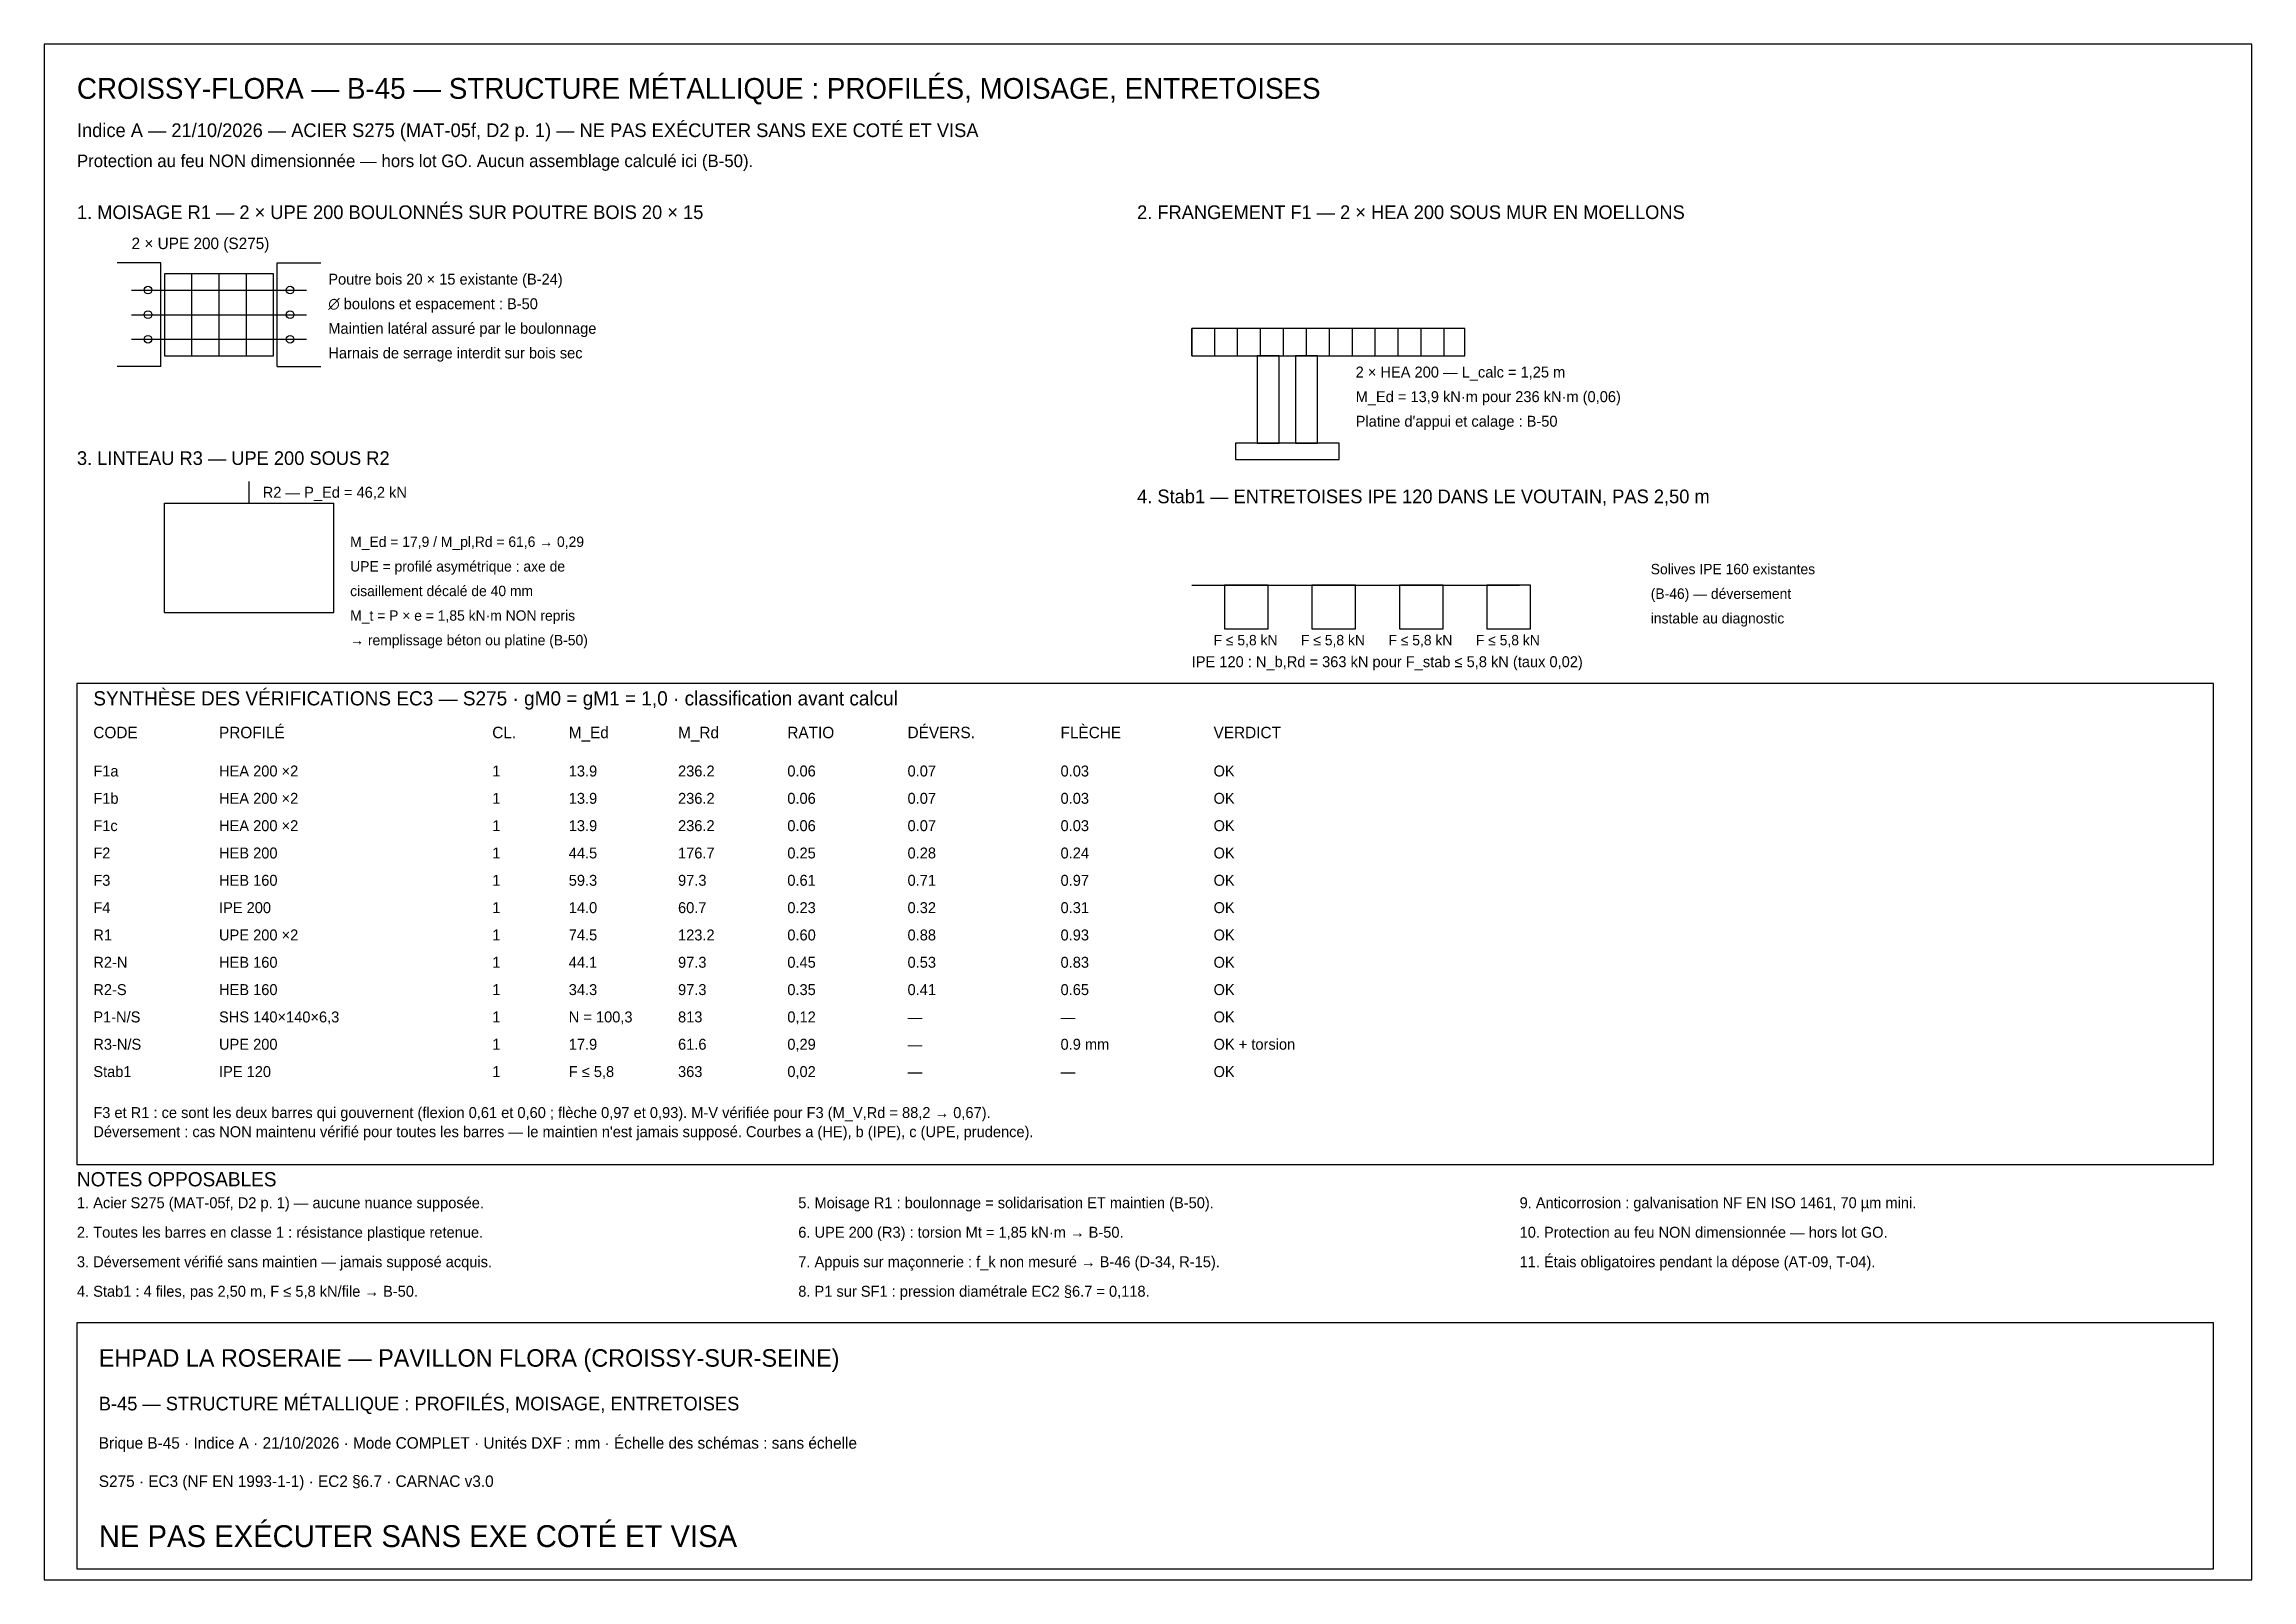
# Model space of a CAD drawing. Header units: metres. Extents: x 8 to 412, y 8 to 289.
import ezdxf

# ---------------------------------------------------------------- set-up
doc = ezdxf.new("R2010")
doc.units = ezdxf.units.M
for name, color, linetype in [('METAL-AXES', 1, 'Continuous'), ('METAL-CARTOUCHE', 7, 'Continuous'), ('METAL-COFFRAGE', 5, 'Continuous'), ('METAL-COTATION', 8, 'Continuous'), ('METAL-HABILLAGE-TEXTE', 7, 'Continuous'), ('METAL-PROFILES', 3, 'Continuous')]:
    doc.layers.add(name, color=color, linetype=linetype)

msp = doc.modelspace()

# ---------------------------------------------------------------- linework, layer by layer
at = {"layer": 'METAL-AXES'}
for p, q in [((24, 244), (56, 244)), ((24, 239.5), (56, 239.5)), ((24, 235), (56, 235)), ((45.5, 205), (45.5, 209))]:
    msp.add_line(p, q, dxfattribs=at)
for centre in [(27, 244), (53, 244), (27, 239.5), (53, 239.5), (27, 235), (53, 235)]:
    msp.add_circle(centre, 0.7, dxfattribs=at)
at = {"layer": 'METAL-CARTOUCHE'}
for points in [[(8, 8), (412, 8), (412, 289), (8, 289), (8, 8)], [(14, 84), (405, 84), (405, 172), (14, 172), (14, 84)], [(14, 10), (405, 10), (405, 55), (14, 55), (14, 10)]]:
    msp.add_lwpolyline(points, dxfattribs=at)
at = {"layer": 'METAL-COFFRAGE'}
for points in [[(30, 232), (50, 232), (50, 247), (30, 247), (30, 232)], [(218, 232), (268, 232), (268, 237), (218, 237), (218, 232)]]:
    msp.add_lwpolyline(points, dxfattribs=at)
at = {"layer": 'METAL-COTATION'}
for p, q in [((35, 232), (35, 247)), ((40, 232), (40, 247)), ((45, 232), (45, 247)), ((218, 232), (218, 237)), ((222.2, 232), (222.2, 237)), ((226.4, 232), (226.4, 237)), ((230.6, 232), (230.6, 237)), ((234.8, 232), (234.8, 237)), ((239, 232), (239, 237)), ((243.2, 232), (243.2, 237)), ((247.4, 232), (247.4, 237)), ((251.6, 232), (251.6, 237)), ((255.8, 232), (255.8, 237)), ((260, 232), (260, 237)), ((264.2, 232), (264.2, 237))]:
    msp.add_line(p, q, dxfattribs=at)
at = {"layer": 'METAL-PROFILES'}
for p, q in [((29.35, 249), (21.35, 249)), ((29.35, 230), (29.35, 249)), ((50.65, 230), (50.65, 249)), ((50.65, 249), (58.65, 249)), ((29.35, 230), (21.35, 230)), ((50.65, 230), (58.65, 230)), ((30, 205), (61, 205)), ((30, 185), (30, 205)), ((61, 185), (61, 205)), ((218, 190), (278, 190)), ((30, 185), (61, 185))]:
    msp.add_line(p, q, dxfattribs=at)
for points in [[(230, 216), (234, 216), (234, 232), (230, 232), (230, 216)], [(237, 216), (241, 216), (241, 232), (237, 232), (237, 216)], [(226, 213), (245, 213), (245, 216), (226, 216), (226, 213)], [(224, 182), (232, 182), (232, 190), (224, 190), (224, 182)], [(240, 182), (248, 182), (248, 190), (240, 190), (240, 182)], [(256, 182), (264, 182), (264, 190), (256, 190), (256, 182)], [(272, 182), (280, 182), (280, 190), (272, 190), (272, 182)]]:
    msp.add_lwpolyline(points, dxfattribs=at)

# ---------------------------------------------------------------- texts
at = {"layer": 'METAL-AXES'}
for s, height, p in [('CROISSY-FLORA — B-45 — STRUCTURE MÉTALLIQUE : PROFILÉS, MOISAGE, ENTRETOISES', 3.8, (14, 279)), ('Indice A — 21/10/2026 — ACIER S275 (MAT-05f, D2 p. 1) — NE PAS EXÉCUTER SANS EXE COTÉ ET VISA', 2.5, (14, 272)), ('1. MOISAGE R1 — 2 × UPE 200 BOULONNÉS SUR POUTRE BOIS 20 × 15', 2.5, (14, 257)), ('2. FRANGEMENT F1 — 2 × HEA 200 SOUS MUR EN MOELLONS', 2.5, (208, 257)), ('3. LINTEAU R3 — UPE 200 SOUS R2', 2.5, (14, 212)), ('R2 — P_Ed = 46,2 kN', 2, (48, 206)), ('4. Stab1 — ENTRETOISES IPE 120 DANS LE VOUTAIN, PAS 2,50 m', 2.5, (208, 205)), ('M_t = P × e = 1,85 kN·m NON repris', 1.9, (64, 183.5)), ('F ≤ 5,8 kN', 1.9, (222, 179)), ('F ≤ 5,8 kN', 1.9, (238, 179)), ('F ≤ 5,8 kN', 1.9, (254, 179)), ('F ≤ 5,8 kN', 1.9, (270, 179)), ('SYNTHÈSE DES VÉRIFICATIONS EC3 — S275 · gM0 = gM1 = 1,0 · classification avant calcul', 2.6, (17, 168)), ('CODE', 2.1, (17, 162)), ('PROFILÉ', 2.1, (40, 162)), ('CL.', 2.1, (90, 162)), ('M_Ed', 2.1, (104, 162)), ('M_Rd', 2.1, (124, 162)), ('RATIO', 2.1, (144, 162)), ('DÉVERS.', 2.1, (166, 162)), ('FLÈCHE', 2.1, (194, 162)), ('VERDICT', 2.1, (222, 162)), ('F3 et R1 : ce sont les deux barres qui gouvernent (flexion 0,61 et 0,60 ; flèche 0,97 et 0,93). M-V vérifiée pour F3 (M_V,Rd = 88,2 → 0,67).', 2, (17, 92.5)), ('NOTES OPPOSABLES', 2.6, (14, 80)), ('EHPAD LA ROSERAIE — PAVILLON FLORA (CROISSY-SUR-SEINE)', 3.2, (18, 47)), ('NE PAS EXÉCUTER SANS EXE COTÉ ET VISA', 4, (18, 14))]:
    msp.add_text(s, height=height, dxfattribs=at).set_placement(p)
at = {"layer": 'METAL-HABILLAGE-TEXTE'}
for s, height, p in [('Protection au feu NON dimensionnée — hors lot GO. Aucun assemblage calculé ici (B-50).', 2.3, (14, 266.5)), ('Poutre bois 20 × 15 existante (B-24)', 2, (60, 245)), ('∅ boulons et espacement : B-50', 2, (60, 240.5)), ('Maintien latéral assuré par le boulonnage', 2, (60, 236)), ('Harnais de serrage interdit sur bois sec', 2, (60, 231.5)), ('M_Ed = 13,9 kN·m pour 236 kN·m (0,06)', 2, (248, 223.5)), ("Platine d'appui et calage : B-50", 2, (248, 219)), ('M_Ed = 17,9 / M_pl,Rd = 61,6 → 0,29', 1.9, (64, 197)), ('UPE = profilé asymétrique : axe de', 1.9, (64, 192.5)), ('Solives IPE 160 existantes', 1.9, (302, 192)), ('cisaillement décalé de 40 mm', 1.9, (64, 188)), ('(B-46) — déversement', 1.9, (302, 187.5)), ('instable au diagnostic', 1.9, (302, 183)), ('→ remplissage béton ou platine (B-50)', 1.9, (64, 179)), ('F1a', 2, (17, 155)), ('HEA 200 ×2', 2, (40, 155)), ('1', 2, (90, 155)), ('13.9', 2, (104, 155)), ('236.2', 2, (124, 155)), ('0.06', 2, (144, 155)), ('0.07', 2, (166, 155)), ('0.03', 2, (194, 155)), ('OK', 2, (222, 155)), ('F1b', 2, (17, 150)), ('HEA 200 ×2', 2, (40, 150)), ('1', 2, (90, 150)), ('13.9', 2, (104, 150)), ('236.2', 2, (124, 150)), ('0.06', 2, (144, 150)), ('0.07', 2, (166, 150)), ('0.03', 2, (194, 150)), ('OK', 2, (222, 150)), ('F1c', 2, (17, 145)), ('HEA 200 ×2', 2, (40, 145)), ('1', 2, (90, 145)), ('13.9', 2, (104, 145)), ('236.2', 2, (124, 145)), ('0.06', 2, (144, 145)), ('0.07', 2, (166, 145)), ('0.03', 2, (194, 145)), ('OK', 2, (222, 145)), ('F2', 2, (17, 140)), ('HEB 200', 2, (40, 140)), ('1', 2, (90, 140)), ('44.5', 2, (104, 140)), ('176.7', 2, (124, 140)), ('0.25', 2, (144, 140)), ('0.28', 2, (166, 140)), ('0.24', 2, (194, 140)), ('OK', 2, (222, 140)), ('F3', 2, (17, 135)), ('HEB 160', 2, (40, 135)), ('1', 2, (90, 135)), ('59.3', 2, (104, 135)), ('97.3', 2, (124, 135)), ('0.61', 2, (144, 135)), ('0.71', 2, (166, 135)), ('0.97', 2, (194, 135)), ('OK', 2, (222, 135)), ('F4', 2, (17, 130)), ('IPE 200', 2, (40, 130)), ('1', 2, (90, 130)), ('14.0', 2, (104, 130)), ('60.7', 2, (124, 130)), ('0.23', 2, (144, 130)), ('0.32', 2, (166, 130)), ('0.31', 2, (194, 130)), ('OK', 2, (222, 130)), ('R1', 2, (17, 125)), ('UPE 200 ×2', 2, (40, 125)), ('1', 2, (90, 125)), ('74.5', 2, (104, 125)), ('123.2', 2, (124, 125)), ('0.60', 2, (144, 125)), ('0.88', 2, (166, 125)), ('0.93', 2, (194, 125)), ('OK', 2, (222, 125)), ('R2-N', 2, (17, 120)), ('HEB 160', 2, (40, 120)), ('1', 2, (90, 120)), ('44.1', 2, (104, 120)), ('97.3', 2, (124, 120)), ('0.45', 2, (144, 120)), ('0.53', 2, (166, 120)), ('0.83', 2, (194, 120)), ('OK', 2, (222, 120)), ('R2-S', 2, (17, 115)), ('HEB 160', 2, (40, 115)), ('1', 2, (90, 115)), ('34.3', 2, (104, 115)), ('97.3', 2, (124, 115)), ('0.35', 2, (144, 115)), ('0.41', 2, (166, 115)), ('0.65', 2, (194, 115)), ('OK', 2, (222, 115)), ('P1-N/S', 2, (17, 110)), ('SHS 140×140×6,3', 2, (40, 110)), ('1', 2, (90, 110)), ('N = 100,3', 2, (104, 110)), ('813', 2, (124, 110)), ('0,12', 2, (144, 110)), ('—', 2, (166, 110)), ('—', 2, (194, 110)), ('OK', 2, (222, 110)), ('R3-N/S', 2, (17, 105)), ('UPE 200', 2, (40, 105)), ('1', 2, (90, 105)), ('17.9', 2, (104, 105)), ('61.6', 2, (124, 105)), ('0,29', 2, (144, 105)), ('—', 2, (166, 105)), ('0.9 mm', 2, (194, 105)), ('OK + torsion', 2, (222, 105)), ('Stab1', 2, (17, 100)), ('IPE 120', 2, (40, 100)), ('1', 2, (90, 100)), ('F ≤ 5,8', 2, (104, 100)), ('363', 2, (124, 100)), ('0,02', 2, (144, 100)), ('OK', 2, (222, 100)), ('—', 2, (166, 100)), ('—', 2, (194, 100)), ("Déversement : cas NON maintenu vérifié pour toutes les barres — le maintien n'est jamais supposé. Courbes a (HE), b (IPE), c (UPE, prudence).", 2, (17, 89)), ('1. Acier S275 (MAT-05f, D2 p. 1) — aucune nuance supposée.', 2, (14, 76)), ('5. Moisage R1 : boulonnage = solidarisation ET maintien (B-50).', 2, (146, 76)), ('9. Anticorrosion : galvanisation NF EN ISO 1461, 70 µm mini.', 2, (278, 76)), ('2. Toutes les barres en classe 1 : résistance plastique retenue.', 2, (14, 70.6)), ('10. Protection au feu NON dimensionnée — hors lot GO.', 2, (278, 70.6)), ('6. UPE 200 (R3) : torsion Mt = 1,85 kN·m → B-50.', 2, (146, 70.6)), ('3. Déversement vérifié sans maintien — jamais supposé acquis.', 2, (14, 65.2)), ('7. Appuis sur maçonnerie : f_k non mesuré → B-46 (D-34, R-15).', 2, (146, 65.2)), ('11. Étais obligatoires pendant la dépose (AT-09, T-04).', 2, (278, 65.2)), ('4. Stab1 : 4 files, pas 2,50 m, F ≤ 5,8 kN/file → B-50.', 2, (14, 59.8)), ('8. P1 sur SF1 : pression diamétrale EC2 §6.7 = 0,118.', 2, (146, 59.8)), ('B-45 — STRUCTURE MÉTALLIQUE : PROFILÉS, MOISAGE, ENTRETOISES', 2.5, (18, 39)), ('Brique B-45 · Indice A · 21/10/2026 · Mode COMPLET · Unités DXF : mm · Échelle des schémas : sans échelle', 2.1, (18, 32)), ('S275 · EC3 (NF EN 1993-1-1) · EC2 §6.7 · CARNAC v3.0', 2.1, (18, 25))]:
    msp.add_text(s, height=height, dxfattribs=at).set_placement(p)
at = {"layer": 'METAL-PROFILES'}
for s, height, p in [('2 × UPE 200 (S275)', 2.1, (24, 251.5)), ('2 × HEA 200 — L_calc = 1,25 m', 2, (248, 228)), ('IPE 120 : N_b,Rd = 363 kN pour F_stab ≤ 5,8 kN (taux 0,02)', 2, (218, 175))]:
    msp.add_text(s, height=height, dxfattribs=at).set_placement(p)

doc.saveas('drawing.dxf')
